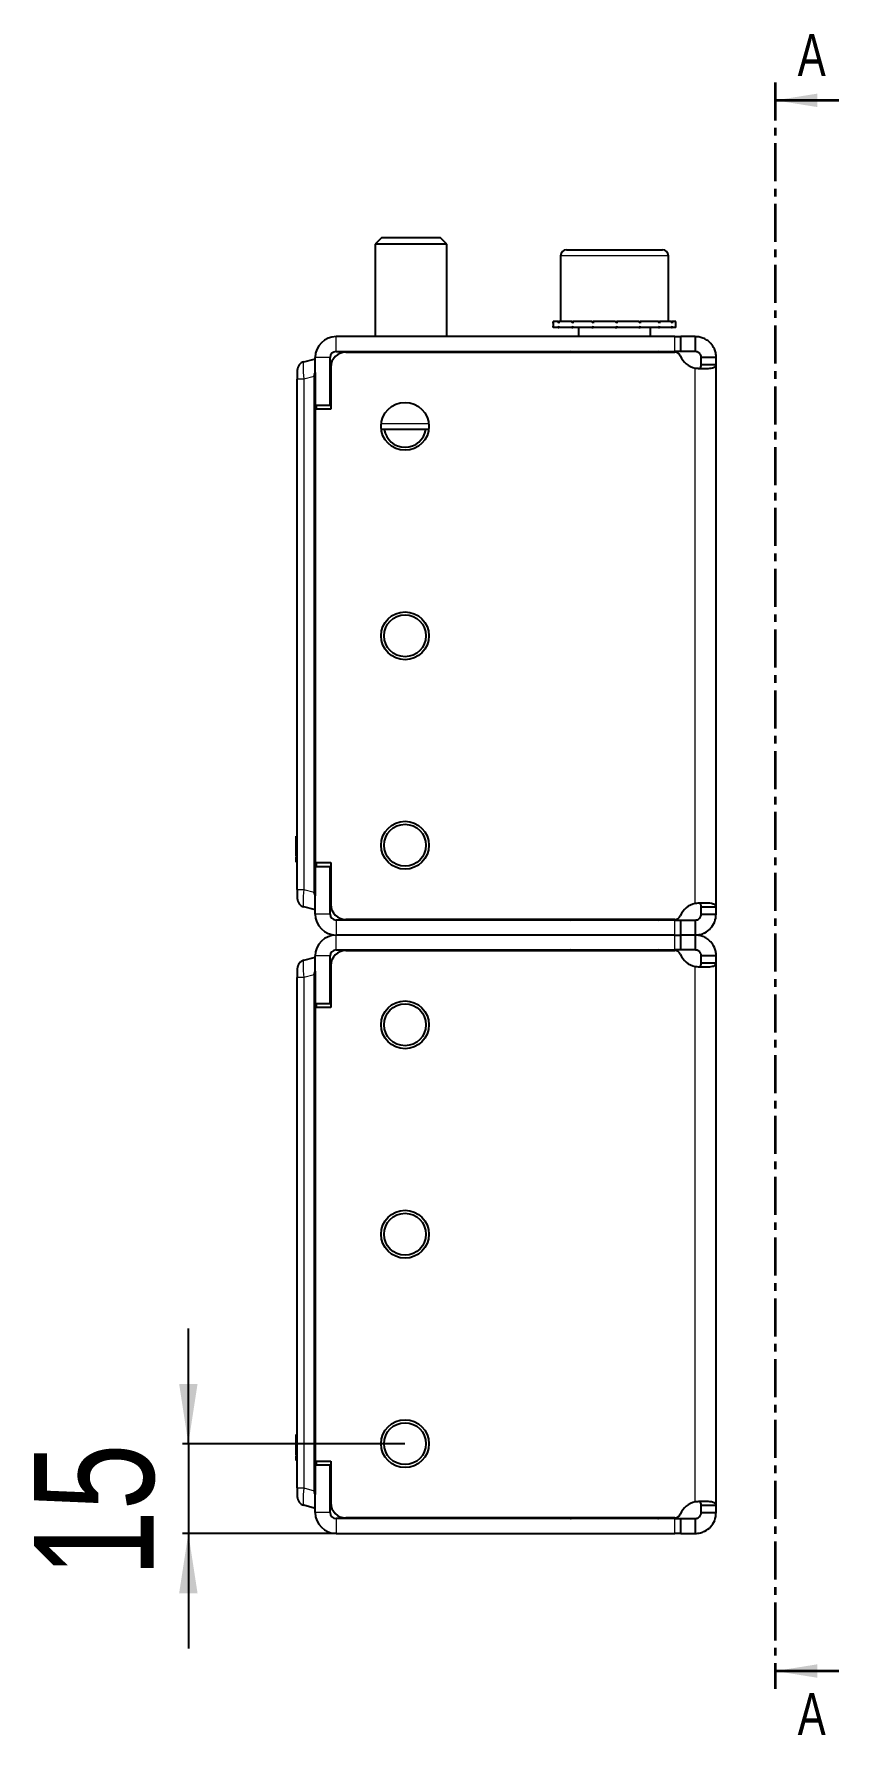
# Model space of a CAD drawing. Header units: millimetres. Extents: x 0 to 3180, y -308 to 602.
# Drawn here: x 1346.8 to 1481.3, y 255.7 to 540 of the extents above; entities that cross this region are included whole.
import ezdxf

# ---------------------------------------------------------------- set-up
doc = ezdxf.new("R2010")
doc.units = ezdxf.units.MM
doc.linetypes.add('CENTER', pattern=[10.16, 6.35, -1.27, 1.27, -1.27])
doc.layers.add('FORMAT', color=7, linetype='Continuous')
doc.styles.add('SLDTEXTSTYLE0', font='TXT', dxfattribs={"width": 0.75})
doc.dimstyles.new('SLDDIMSTYLE1', dxfattribs={"dimtxt": 20, "dimasz": 10, "dimexe": 0, "dimexo": 0.0625, "dimgap": 5, "dimtad": 2, "dimdec": 1, "dimrnd": 1e-09, "dimzin": 12, "dimdsep": 46, "dimtxsty": 'SLDTEXTSTYLE0', "dimsah": 1, "dimcen": 0.09, "dimadec": 0, "dimazin": 3, "dimtfac": 1, "dimtmove": 0, "dimatfit": 0, "dimfxl": 0, "dimfrac": 2, "dimtolj": 1, "dimtzin": 12, "dimarcsym": 0})

# ---------------------------------------------------------------- blocks, each defined once
blk = doc.blocks.new('_D_3')
at = {"layer": 'FORMAT'}
for p, q in [((1372.62, 304.39), (1372.62, 323.62)), ((1408.81, 304.39), (1371.62, 304.39)), ((1372.62, 304.39), (1372.62, 289.39)), ((1397.31, 289.39), (1371.62, 289.39)), ((1372.62, 289.39), (1372.62, 270.16))]:
    blk.add_line(p, q, dxfattribs=at)
for points in [[(1372.62, 304.39), (1374.16, 314.39), (1371.08, 314.39)], [(1372.62, 289.39), (1371.08, 279.39), (1374.16, 279.39)]]:
    blk.add_solid(points, dxfattribs=at)
at = {"layer": 'FORMAT', "insert": (1346.84, 282.11), "char_height": 20, "attachment_point": 1, "rotation": 90, "style": 'SLDTEXTSTYLE0'}
blk.add_mtext('15', dxfattribs=at)

msp = doc.modelspace()

# ---------------------------------------------------------------- linework, layer by layer
at = {"color": 7, "linetype": 'CENTER', "lineweight": 35}
msp.add_line((1470.69, 531.87), (1470.69, 263.4), dxfattribs=at)
at = {"color": 7, "linetype": 'Continuous', "lineweight": 35}
for p, q in [((1481.33, 528.87), (1470.69, 528.87)), ((1481.33, 266.4), (1470.69, 266.4))]:
    msp.add_line(p, q, dxfattribs=at)
at = {"color": 7, "linetype": 'Continuous', "lineweight": 25}
for p, q in [((1404.89, 505.89), (1403.82, 504.82)), ((1403.82, 504.82), (1403.82, 489.39)), ((1415.82, 504.82), (1403.82, 504.82)), ((1414.74, 505.89), (1404.89, 505.89)), ((1415.82, 504.82), (1414.74, 505.89)), ((1415.82, 489.39), (1415.82, 504.82)), ((1435.82, 503.89), (1451.82, 503.89)), ((1451.82, 503.89), (1451.82, 503.89)), ((1434.82, 502.89), (1434.82, 491.89)), ((1452.82, 491.89), (1452.82, 502.89)), ((1433.57, 491.89), (1433.57, 490.89)), ((1433.57, 491.89), (1433.58, 491.89)), ((1433.58, 491.89), (1433.58, 491.64)), ((1434.4, 491.89), (1433.58, 491.89)), ((1434.4, 491.89), (1434.51, 491.89)), ((1434.51, 491.89), (1434.51, 491.64)), ((1436.67, 491.89), (1434.51, 491.89)), ((1436.67, 491.89), (1436.86, 491.89)), ((1436.86, 491.89), (1436.86, 491.64)), ((1440.03, 491.89), (1436.86, 491.89)), ((1440.03, 491.89), (1440.26, 491.89)), ((1440.26, 491.89), (1440.26, 491.64)), ((1443.96, 491.89), (1440.26, 491.89)), ((1443.96, 491.89), (1444.21, 491.89)), ((1443.96, 491.89), (1444.04, 491.89)), ((1444.17, 491.89), (1444.21, 491.89)), ((1444.21, 491.89), (1444.21, 491.64)), ((1447.87, 491.89), (1444.21, 491.89)), ((1447.87, 491.89), (1448.1, 491.89)), ((1448.1, 491.89), (1448.1, 491.64)), ((1451.17, 491.89), (1448.1, 491.89)), ((1451.17, 491.89), (1451.34, 491.89)), ((1451.34, 491.89), (1451.34, 491.64)), ((1453.34, 491.89), (1451.34, 491.89)), ((1453.34, 491.89), (1453.43, 491.89)), ((1453.43, 491.89), (1453.43, 491.64)), ((1454.07, 491.89), (1453.43, 491.89)), ((1454.07, 490.89), (1454.07, 491.89)), ((1453.92, 489.39), (1397.32, 489.39)), ((1433.57, 490.89), (1433.58, 490.89)), ((1433.58, 490.89), (1433.58, 491.14)), ((1434.4, 490.89), (1433.58, 490.89)), ((1434.4, 490.89), (1434.51, 490.89)), ((1434.51, 490.89), (1434.51, 491.14)), ((1436.67, 490.89), (1434.51, 490.89)), ((1436.67, 490.89), (1436.86, 490.89)), ((1436.86, 490.89), (1436.86, 491.14)), ((1440.03, 490.89), (1436.86, 490.89)), ((1437.82, 490.89), (1437.82, 489.39)), ((1440.03, 490.89), (1440.26, 490.89)), ((1440.26, 490.89), (1440.26, 491.14)), ((1443.96, 490.89), (1440.26, 490.89)), ((1443.96, 490.89), (1444.12, 490.89)), ((1444.12, 490.89), (1444.21, 490.89)), ((1444.21, 490.89), (1444.21, 491.14)), ((1447.87, 490.89), (1444.21, 490.89)), ((1447.87, 490.89), (1448.1, 490.89)), ((1448.1, 490.89), (1448.1, 491.14)), ((1451.17, 490.89), (1448.1, 490.89)), ((1449.82, 489.39), (1449.82, 490.89)), ((1451.17, 490.89), (1451.34, 490.89)), ((1451.34, 490.89), (1451.34, 491.14)), ((1453.34, 490.89), (1451.34, 490.89)), ((1453.34, 490.89), (1453.43, 490.89)), ((1453.43, 490.89), (1453.43, 491.14)), ((1454.07, 490.89), (1453.43, 490.89)), ((1453.92, 489.39), (1454.92, 489.39)), ((1454.92, 486.89), (1454.92, 489.39)), ((1457.32, 489.39), (1454.92, 489.39)), ((1457.32, 489.39), (1457.32, 486.89)), ((1397.32, 486.89), (1453.92, 486.89)), ((1398.92, 486.79), (1453.89, 486.79)), ((1399.57, 486.89), (1399.57, 486.79)), ((1399.86, 486.89), (1399.86, 486.79)), ((1401.55, 486.89), (1401.55, 486.79)), ((1404.49, 486.89), (1404.49, 486.79)), ((1408.25, 486.89), (1408.25, 486.79)), ((1412.25, 486.89), (1412.25, 486.79)), ((1415.87, 486.89), (1415.87, 486.79)), ((1418.58, 486.89), (1418.58, 486.79)), ((1419.95, 486.89), (1419.95, 486.79)), ((1420.07, 486.79), (1420.07, 486.89)), ((1454.92, 486.89), (1453.92, 486.89)), ((1457.32, 486.89), (1454.91, 486.89)), ((1390.82, 483.74), (1390.82, 482.29)), ((1391.93, 485.19), (1393.62, 485.64)), ((1393.62, 485.64), (1393.82, 485.64)), ((1393.82, 477.94), (1393.82, 485.89)), ((1393.82, 483.37), (1393.82, 395.92)), ((1396.32, 477.94), (1396.32, 485.89)), ((1396.42, 484.29), (1396.42, 477.29)), ((1460.82, 485.89), (1458.32, 485.89)), ((1458.32, 484.67), (1458.32, 485.89)), ((1460.82, 484.67), (1458.32, 484.67)), ((1460.82, 484.67), (1460.82, 485.89)), ((1460.82, 394.11), (1460.82, 484.67)), ((1390.82, 407.84), (1390.82, 482.29)), ((1393.62, 482.74), (1393.62, 396.54)), ((1393.82, 477.94), (1396.32, 477.94)), ((1396.42, 478.87), (1396.32, 478.66)), ((1393.82, 401.49), (1393.82, 477.29)), ((1396.42, 477.29), (1393.82, 477.29)), ((1412.79, 473.89), (1404.85, 473.89)), ((1390.82, 399.64), (1390.82, 407.84)), ((1390.62, 405.9), (1390.82, 405.9)), ((1390.62, 405.55), (1390.82, 405.55)), ((1390.62, 404.82), (1390.62, 405.55)), ((1390.62, 404.82), (1390.82, 404.82)), ((1390.62, 403.87), (1390.62, 403.98)), ((1390.62, 402.42), (1390.82, 402.42)), ((1390.62, 401.88), (1390.62, 402.42)), ((1390.62, 401.88), (1390.82, 401.88)), ((1390.62, 401.59), (1390.82, 401.59)), ((1393.82, 401.49), (1396.42, 401.49)), ((1393.82, 400.84), (1396.32, 400.84)), ((1393.82, 392.89), (1393.82, 400.84)), ((1396.32, 392.89), (1396.32, 400.84)), ((1396.42, 401.49), (1396.42, 394.49)), ((1390.82, 396.99), (1390.82, 399.64)), ((1396.42, 400.41), (1396.32, 400.63)), ((1390.82, 396.99), (1390.82, 395.54)), ((1393.62, 393.64), (1391.93, 394.09)), ((1393.82, 393.64), (1393.62, 393.64)), ((1458.32, 394.11), (1460.82, 394.11)), ((1458.32, 392.89), (1458.32, 394.11)), ((1458.32, 392.89), (1460.82, 392.89)), ((1460.82, 392.89), (1460.82, 394.11)), ((1453.92, 391.89), (1397.32, 391.89)), ((1453.89, 391.99), (1398.92, 391.99)), ((1453.92, 391.89), (1454.92, 391.89)), ((1454.92, 389.39), (1454.92, 391.89)), ((1454.92, 391.89), (1457.32, 391.89)), ((1457.32, 391.89), (1457.32, 389.39)), ((1453.92, 389.39), (1397.32, 389.39)), ((1397.32, 386.89), (1453.92, 386.89)), ((1398.92, 386.79), (1453.89, 386.79)), ((1453.92, 389.39), (1454.92, 389.39)), ((1454.92, 386.89), (1453.92, 386.89)), ((1457.32, 389.39), (1454.91, 389.39)), ((1457.32, 386.89), (1454.91, 386.89)), ((1454.92, 386.89), (1454.92, 389.39)), ((1457.32, 389.39), (1457.32, 386.89)), ((1390.82, 383.74), (1390.82, 382.29)), ((1391.93, 385.19), (1393.62, 385.64)), ((1393.62, 385.64), (1393.82, 385.64)), ((1393.82, 377.94), (1393.82, 385.89)), ((1396.32, 377.94), (1396.32, 385.89)), ((1396.42, 384.29), (1396.42, 377.29)), ((1460.82, 385.89), (1458.32, 385.89)), ((1458.32, 384.67), (1458.32, 385.89)), ((1460.82, 384.67), (1458.32, 384.67)), ((1460.82, 384.67), (1460.82, 385.89)), ((1460.82, 294.11), (1460.82, 384.67)), ((1390.82, 307.84), (1390.82, 382.29)), ((1393.62, 382.74), (1393.62, 296.54)), ((1393.82, 383.37), (1393.82, 295.92)), ((1396.42, 378.87), (1396.32, 378.66)), ((1393.82, 377.94), (1396.32, 377.94)), ((1393.82, 301.49), (1393.82, 377.29)), ((1396.42, 377.29), (1393.82, 377.29)), ((1390.82, 299.64), (1390.82, 307.84)), ((1390.62, 305.9), (1390.82, 305.9)), ((1390.62, 305.55), (1390.82, 305.55)), ((1390.62, 304.82), (1390.62, 305.55)), ((1390.62, 304.82), (1390.82, 304.82)), ((1390.62, 303.87), (1390.62, 303.98)), ((1390.62, 302.42), (1390.82, 302.42)), ((1390.62, 301.88), (1390.62, 302.42)), ((1390.62, 301.88), (1390.82, 301.88)), ((1390.62, 301.59), (1390.82, 301.59)), ((1393.82, 301.49), (1396.42, 301.49)), ((1396.42, 301.49), (1396.42, 294.49)), ((1390.82, 296.99), (1390.82, 299.64)), ((1393.82, 292.89), (1393.82, 300.84)), ((1393.82, 300.84), (1396.32, 300.84)), ((1396.32, 292.89), (1396.32, 300.84)), ((1396.42, 300.41), (1396.32, 300.63)), ((1390.82, 296.99), (1390.82, 295.54)), ((1393.62, 293.64), (1391.93, 294.09)), ((1393.82, 293.64), (1393.62, 293.64)), ((1458.32, 294.11), (1460.82, 294.11)), ((1458.32, 292.89), (1458.32, 294.11)), ((1458.32, 292.89), (1460.82, 292.89)), ((1460.82, 292.89), (1460.82, 294.11)), ((1453.92, 291.89), (1397.32, 291.89)), ((1453.89, 291.99), (1398.92, 291.99)), ((1453.92, 291.89), (1454.92, 291.89)), ((1454.92, 289.39), (1454.92, 291.89)), ((1454.92, 291.89), (1457.32, 291.89)), ((1457.32, 291.89), (1457.32, 289.39)), ((1397.32, 289.39), (1453.92, 289.39)), ((1454.92, 289.39), (1453.92, 289.39)), ((1454.91, 289.39), (1457.32, 289.39))]:
    msp.add_line(p, q, dxfattribs=at)
at = {"color": 8, "linetype": 'Continuous', "lineweight": 18}
for p, q in [((1452.82, 502.89), (1434.82, 502.89)), ((1397.32, 486.89), (1397.32, 489.39)), ((1453.92, 486.89), (1453.92, 489.39)), ((1396.32, 485.89), (1393.82, 485.89)), ((1457.32, 394.67), (1457.32, 484.12)), ((1391.93, 482.29), (1390.82, 482.29)), ((1393.62, 482.74), (1391.93, 482.29)), ((1391.93, 482.29), (1391.93, 396.99)), ((1394.01, 477.94), (1394.01, 477.29)), ((1404.85, 474.89), (1412.79, 474.89)), ((1390.62, 403.7), (1390.82, 403.7)), ((1394.01, 401.49), (1394.01, 400.84)), ((1390.82, 396.99), (1391.93, 396.99)), ((1391.93, 396.99), (1393.62, 396.54)), ((1396.32, 392.89), (1393.82, 392.89)), ((1397.32, 391.89), (1397.32, 389.39)), ((1453.92, 389.39), (1453.92, 391.89)), ((1397.32, 386.89), (1397.32, 389.39)), ((1453.92, 386.89), (1453.92, 389.39)), ((1396.32, 385.89), (1393.82, 385.89)), ((1457.32, 294.67), (1457.32, 384.12)), ((1391.93, 382.29), (1390.82, 382.29)), ((1393.62, 382.74), (1391.93, 382.29)), ((1391.93, 382.29), (1391.93, 296.99)), ((1394.01, 377.94), (1394.01, 377.29)), ((1390.62, 303.7), (1390.82, 303.7)), ((1394.01, 301.49), (1394.01, 300.84)), ((1390.82, 296.99), (1391.93, 296.99)), ((1391.93, 296.99), (1393.62, 296.54)), ((1396.32, 292.89), (1393.82, 292.89)), ((1397.32, 291.89), (1397.32, 289.39)), ((1453.92, 289.39), (1453.92, 291.89))]:
    msp.add_line(p, q, dxfattribs=at)
at = {"color": 7, "linetype": 'Continuous', "lineweight": 25}
for centre, radius in [((1408.82, 474.39), 4), ((1408.82, 439.39), 4), ((1408.82, 439.39), 3.5), ((1408.82, 404.39), 4), ((1408.82, 404.39), 3.5), ((1408.82, 374.39), 4), ((1408.82, 374.39), 3.5), ((1408.82, 339.39), 4), ((1408.82, 339.39), 3.5), ((1408.82, 304.39), 4), ((1408.82, 304.39), 3.5)]:
    msp.add_circle(centre, radius, dxfattribs=at)
for centre, radius, start, end in [((1435.82, 502.89), 1, 90, 180), ((1451.82, 502.89), 1, 0, 90), ((1397.32, 485.89), 3.5, 90, 180), ((1397.32, 485.89), 1, 90, 180), ((1398.92, 484.29), 2.5, 90, 180), ((1436.47, 486.54), 0.35, 45.5847, 90), ((1451.17, 486.54), 0.35, 90, 134.4153), ((1453.89, 485.79), 1, 22.8854, 90), ((1458.04, 487.54), 3.5, 202.8854, 258.1052), ((1392.32, 483.74), 1.5, 105, 180), ((1408.82, 474.39), 3.5, 188.2132, 351.7868), ((1392.32, 395.54), 1.5, 180, 255), ((1397.32, 392.89), 3.5, 180, 270), ((1397.32, 392.89), 1, 180, 270), ((1398.92, 394.49), 2.5, 180, 270), ((1453.89, 392.99), 1, 270, 337.1146), ((1458.04, 391.24), 3.5, 101.8948, 157.1146), ((1436.47, 392.24), 0.35, 270, 314.4153), ((1451.17, 392.24), 0.35, 225.5847, 270), ((1397.32, 385.89), 3.5, 90, 180), ((1397.32, 385.89), 1, 90, 180), ((1398.92, 384.29), 2.5, 90, 180), ((1436.47, 386.54), 0.35, 45.5847, 90), ((1451.17, 386.54), 0.35, 90, 134.4153), ((1453.89, 385.79), 1, 22.8854, 90), ((1392.32, 383.74), 1.5, 105, 180), ((1458.04, 387.54), 3.5, 202.8854, 258.1052), ((1392.32, 295.54), 1.5, 180, 255), ((1397.32, 292.89), 3.5, 180, 270), ((1397.32, 292.89), 1, 180, 270), ((1398.92, 294.49), 2.5, 180, 270), ((1458.04, 291.24), 3.5, 101.8948, 157.1146), ((1436.47, 292.24), 0.35, 270, 314.4153), ((1451.17, 292.24), 0.35, 225.5847, 270), ((1453.89, 292.99), 1, 270, 337.1146)]:
    msp.add_arc(centre, radius, start, end, dxfattribs=at)
at = {"color": 8, "linetype": 'Continuous', "lineweight": 18}
for centre, major_axis, start_param, end_param in [((1392.32, 482.19), (-0.38, 3), 0.016741, 1.520499), ((1392.32, 397.1), (0.38, 3), 1.621093, 3.124852), ((1392.32, 382.19), (-0.38, 3), 0.016741, 1.520499), ((1392.32, 297.1), (0.38, 3), 1.621093, 3.124852)]:
    msp.add_ellipse(centre, major_axis=major_axis, ratio=0.123038, start_param=start_param, end_param=end_param, dxfattribs=at)
at = {"color": 7, "linetype": 'Continuous', "lineweight": 25}
for centre, major_axis, start_param, end_param in [((1405.21, 485.64), (-11.57, -3.1), 6.030113, 6.216148), ((1405.21, 393.64), (-11.57, 3.1), 0.067037, 0.253072), ((1405.21, 385.64), (-11.57, -3.1), 6.030113, 6.216148), ((1405.21, 293.64), (-11.57, 3.1), 0.067037, 0.253072)]:
    msp.add_ellipse(centre, major_axis=major_axis, ratio=0.250563, start_param=start_param, end_param=end_param, dxfattribs=at)
for points, knots in [([(1433.58, 491.64), (1433.57, 491.68), (1433.57, 491.75), (1433.57, 491.83), (1433.57, 491.87), (1433.57, 491.89)], [0, 0, 0, 0, 0.499981, 0.749988, 1, 1, 1, 1]), ([(1434.51, 491.64), (1434.49, 491.68), (1434.46, 491.75), (1434.43, 491.83), (1434.41, 491.87), (1434.4, 491.89)], [0, 0, 0, 0, 0.499981, 0.749988, 1, 1, 1, 1]), ([(1436.86, 491.64), (1436.82, 491.68), (1436.78, 491.75), (1436.72, 491.83), (1436.69, 491.87), (1436.67, 491.89)], [0, 0, 0, 0, 0.499981, 0.749988, 1, 1, 1, 1]), ([(1440.26, 491.64), (1440.22, 491.68), (1440.17, 491.75), (1440.09, 491.83), (1440.05, 491.87), (1440.03, 491.89)], [0, 0, 0, 0, 0.499981, 0.749988, 1, 1, 1, 1]), ([(1444.21, 491.64), (1444.17, 491.68), (1444.11, 491.75), (1444.03, 491.83), (1443.98, 491.87), (1443.96, 491.89)], [0, 0, 0, 0, 0.499981, 0.749988, 1, 1, 1, 1]), ([(1444.21, 491.64), (1444.2, 491.71), (1444.16, 491.84), (1444.13, 491.88), (1444.12, 491.89)], [0, 0, 0, 0, 0.561794, 1, 1, 1, 1]), ([(1448.1, 491.64), (1448.06, 491.68), (1448.01, 491.75), (1447.93, 491.83), (1447.89, 491.87), (1447.87, 491.89)], [0, 0, 0, 0, 0.499981, 0.749988, 1, 1, 1, 1]), ([(1451.34, 491.64), (1451.31, 491.68), (1451.27, 491.75), (1451.21, 491.83), (1451.18, 491.87), (1451.17, 491.89)], [0, 0, 0, 0, 0.499981, 0.749988, 1, 1, 1, 1]), ([(1453.43, 491.64), (1453.42, 491.68), (1453.4, 491.75), (1453.37, 491.83), (1453.35, 491.87), (1453.34, 491.89)], [0, 0, 0, 0, 0.499981, 0.749988, 1, 1, 1, 1]), ([(1433.57, 490.89), (1433.57, 490.91), (1433.57, 490.95), (1433.57, 491.04), (1433.57, 491.1), (1433.58, 491.14)], [0, 0, 0, 0, 0.2501401, 0.5002802, 1, 1, 1, 1]), ([(1434.4, 490.89), (1434.41, 490.91), (1434.43, 490.95), (1434.46, 491.04), (1434.49, 491.1), (1434.51, 491.14)], [0, 0, 0, 0, 0.25014, 0.50028, 1, 1, 1, 1]), ([(1436.67, 490.89), (1436.69, 490.91), (1436.72, 490.95), (1436.78, 491.04), (1436.82, 491.1), (1436.86, 491.14)], [0, 0, 0, 0, 0.25014, 0.50028, 1, 1, 1, 1]), ([(1440.03, 490.89), (1440.05, 490.91), (1440.09, 490.95), (1440.17, 491.04), (1440.22, 491.1), (1440.26, 491.14)], [0, 0, 0, 0, 0.25014, 0.50028, 1, 1, 1, 1]), ([(1443.96, 490.89), (1443.98, 490.91), (1444.03, 490.95), (1444.11, 491.04), (1444.17, 491.1), (1444.21, 491.14)], [0, 0, 0, 0, 0.25014, 0.50028, 1, 1, 1, 1]), ([(1444.21, 491.14), (1444.2, 491.07), (1444.16, 490.94), (1444.13, 490.91), (1444.12, 490.89)], [0, 0, 0, 0, 0.561794, 1, 1, 1, 1]), ([(1447.87, 490.89), (1447.89, 490.91), (1447.93, 490.95), (1448.01, 491.04), (1448.06, 491.1), (1448.1, 491.14)], [0, 0, 0, 0, 0.2501401, 0.5002802, 1, 1, 1, 1]), ([(1451.17, 490.89), (1451.18, 490.91), (1451.21, 490.95), (1451.27, 491.04), (1451.31, 491.1), (1451.34, 491.14)], [0, 0, 0, 0, 0.25014, 0.50028, 1, 1, 1, 1]), ([(1453.34, 490.89), (1453.35, 490.91), (1453.37, 490.95), (1453.4, 491.04), (1453.42, 491.1), (1453.43, 491.14)], [0, 0, 0, 0, 0.25014, 0.50028, 1, 1, 1, 1]), ([(1460.82, 485.89), (1460.8, 486.15), (1460.77, 486.64), (1460.49, 487.46), (1460.02, 488.17), (1459.4, 488.74), (1458.78, 489.1), (1458.07, 489.34), (1457.57, 489.37), (1457.32, 489.39)], [0, 0, 0, 0, 0.144067, 0.271276, 0.474907, 0.597997, 0.726338, 0.860245, 1, 1, 1, 1]), ([(1399.83, 486.79), (1399.82, 486.8), (1399.82, 486.84), (1399.81, 486.87), (1399.8, 486.89)], [0, 0, 0, 0, 0.374848, 1, 1, 1, 1]), ([(1401.46, 486.79), (1401.45, 486.8), (1401.43, 486.84), (1401.41, 486.87), (1401.4, 486.89)], [0, 0, 0, 0, 0.374848, 1, 1, 1, 1]), ([(1404.37, 486.79), (1404.36, 486.8), (1404.33, 486.84), (1404.3, 486.87), (1404.28, 486.89)], [0, 0, 0, 0, 0.374848, 1, 1, 1, 1]), ([(1408.1, 486.79), (1408.09, 486.8), (1408.06, 486.84), (1408.03, 486.87), (1408.01, 486.89)], [0, 0, 0, 0, 0.374848, 1, 1, 1, 1]), ([(1412.1, 486.79), (1412.09, 486.8), (1412.06, 486.84), (1412.02, 486.87), (1412, 486.89)], [0, 0, 0, 0, 0.374848, 1, 1, 1, 1]), ([(1415.75, 486.79), (1415.74, 486.8), (1415.71, 486.84), (1415.69, 486.87), (1415.67, 486.89)], [0, 0, 0, 0, 0.374848, 1, 1, 1, 1]), ([(1418.5, 486.79), (1418.49, 486.8), (1418.47, 486.84), (1418.46, 486.87), (1418.44, 486.89)], [0, 0, 0, 0, 0.374848, 1, 1, 1, 1]), ([(1419.92, 486.79), (1419.92, 486.8), (1419.92, 486.84), (1419.91, 486.87), (1419.91, 486.89)], [0, 0, 0, 0, 0.374848, 1, 1, 1, 1]), ([(1458.32, 485.89), (1458.3, 486.03), (1458.28, 486.22), (1458.16, 486.44), (1458.05, 486.58), (1457.91, 486.7), (1457.73, 486.81), (1457.53, 486.88), (1457.39, 486.89), (1457.32, 486.89)], [0, 0, 0, 0, 0.294103, 0.406373, 0.497014, 0.611853, 0.731691, 0.860101, 1, 1, 1, 1]), ([(1457.32, 484.12), (1457.63, 484.1), (1458.22, 484.07), (1459.17, 484.06), (1460.04, 484.1), (1460.69, 484.31), (1460.78, 484.55), (1460.82, 484.67)], [0, 0, 0, 0, 0.1708405, 0.3192172, 0.5481031, 0.7678223, 1, 1, 1, 1]), ([(1457.79, 484.07), (1457.79, 484.07), (1457.86, 484.06), (1457.96, 484.08), (1458.09, 484.12), (1458.19, 484.21), (1458.29, 484.38), (1458.31, 484.55), (1458.32, 484.67)], [0, 0, 0, 0, 0.010499, 0.167595, 0.301027, 0.450649, 0.615637, 1, 1, 1, 1]), ([(1390.62, 405.55), (1390.62, 405.66), (1390.62, 405.86), (1390.62, 405.89), (1390.62, 405.9)], [0, 0, 0, 0, 0.5368, 1, 1, 1, 1]), ([(1390.62, 403.7), (1390.62, 403.86), (1390.62, 404.2), (1390.62, 404.62), (1390.62, 404.8), (1390.62, 404.89)], [0, 0, 0, 0, 0.346986, 0.702168, 1, 1, 1, 1]), ([(1390.62, 402.54), (1390.62, 402.57), (1390.62, 402.7), (1390.62, 403.11), (1390.62, 403.5), (1390.62, 403.7)], [0, 0, 0, 0, 0.1363018, 0.576865, 1, 1, 1, 1]), ([(1390.62, 401.59), (1390.62, 401.6), (1390.62, 401.63), (1390.62, 401.8), (1390.62, 401.88)], [0, 0, 0, 0, 0.577653, 1, 1, 1, 1]), ([(1460.82, 394.11), (1460.77, 394.24), (1460.68, 394.46), (1460.11, 394.65), (1459.51, 394.72), (1458.88, 394.74), (1458.13, 394.73), (1457.59, 394.69), (1457.32, 394.67)], [0, 0, 0, 0, 0.254149, 0.448213, 0.574908, 0.708872, 0.850468, 1, 1, 1, 1]), ([(1457.32, 391.89), (1457.4, 391.9), (1457.56, 391.91), (1457.77, 391.99), (1457.93, 392.09), (1458.06, 392.22), (1458.17, 392.36), (1458.29, 392.59), (1458.31, 392.77), (1458.32, 392.89)], [0, 0, 0, 0, 0.156786, 0.290809, 0.403501, 0.497298, 0.607133, 0.726181, 1, 1, 1, 1]), ([(1457.32, 389.39), (1457.61, 389.41), (1458.16, 389.45), (1459.07, 389.81), (1459.95, 390.47), (1460.67, 391.58), (1460.77, 392.45), (1460.82, 392.89)], [0, 0, 0, 0, 0.16069, 0.301312, 0.521951, 0.753573, 1, 1, 1, 1]), ([(1458.32, 394.11), (1458.3, 394.23), (1458.28, 394.44), (1458.13, 394.65), (1458, 394.69), (1457.95, 394.71)], [0, 0, 0, 0, 0.488232, 0.819706, 1, 1, 1, 1]), ([(1460.82, 385.89), (1460.8, 386.15), (1460.77, 386.64), (1460.49, 387.46), (1460.02, 388.17), (1459.4, 388.74), (1458.78, 389.1), (1458.07, 389.34), (1457.57, 389.37), (1457.32, 389.39)], [0, 0, 0, 0, 0.144067, 0.271276, 0.474907, 0.597997, 0.726338, 0.860245, 1, 1, 1, 1]), ([(1458.32, 385.89), (1458.3, 386.03), (1458.28, 386.22), (1458.16, 386.44), (1458.05, 386.58), (1457.91, 386.7), (1457.73, 386.81), (1457.53, 386.88), (1457.39, 386.89), (1457.32, 386.89)], [0, 0, 0, 0, 0.294103, 0.406373, 0.497014, 0.611853, 0.731691, 0.860101, 1, 1, 1, 1]), ([(1457.32, 384.12), (1457.63, 384.1), (1458.22, 384.07), (1459.17, 384.06), (1460.04, 384.1), (1460.69, 384.31), (1460.78, 384.55), (1460.82, 384.67)], [0, 0, 0, 0, 0.1708405, 0.3192172, 0.5481031, 0.7678223, 1, 1, 1, 1]), ([(1457.79, 384.07), (1457.79, 384.07), (1457.86, 384.06), (1457.96, 384.08), (1458.09, 384.12), (1458.19, 384.21), (1458.29, 384.38), (1458.31, 384.55), (1458.32, 384.67)], [0, 0, 0, 0, 0.010499, 0.167595, 0.301027, 0.450649, 0.615637, 1, 1, 1, 1]), ([(1390.62, 305.55), (1390.62, 305.66), (1390.62, 305.86), (1390.62, 305.89), (1390.62, 305.9)], [0, 0, 0, 0, 0.5368, 1, 1, 1, 1]), ([(1390.62, 303.7), (1390.62, 303.86), (1390.62, 304.2), (1390.62, 304.62), (1390.62, 304.8), (1390.62, 304.89)], [0, 0, 0, 0, 0.3469857, 0.7021684, 1, 1, 1, 1]), ([(1390.62, 302.54), (1390.62, 302.57), (1390.62, 302.7), (1390.62, 303.11), (1390.62, 303.5), (1390.62, 303.7)], [0, 0, 0, 0, 0.136302, 0.576865, 1, 1, 1, 1]), ([(1390.62, 301.59), (1390.62, 301.6), (1390.62, 301.63), (1390.62, 301.8), (1390.62, 301.88)], [0, 0, 0, 0, 0.577653, 1, 1, 1, 1]), ([(1460.82, 294.11), (1460.77, 294.24), (1460.68, 294.46), (1460.11, 294.65), (1459.51, 294.72), (1458.88, 294.74), (1458.13, 294.73), (1457.59, 294.69), (1457.32, 294.67)], [0, 0, 0, 0, 0.254149, 0.448213, 0.574908, 0.708872, 0.850468, 1, 1, 1, 1]), ([(1457.32, 291.89), (1457.4, 291.9), (1457.56, 291.91), (1457.77, 291.99), (1457.93, 292.09), (1458.06, 292.22), (1458.17, 292.36), (1458.29, 292.59), (1458.31, 292.77), (1458.32, 292.89)], [0, 0, 0, 0, 0.1567865, 0.2908092, 0.4035006, 0.4972984, 0.6071328, 0.7261813, 1, 1, 1, 1]), ([(1457.32, 289.39), (1457.61, 289.41), (1458.16, 289.45), (1459.07, 289.81), (1459.95, 290.47), (1460.67, 291.58), (1460.77, 292.45), (1460.82, 292.89)], [0, 0, 0, 0, 0.16069, 0.301312, 0.521951, 0.753573, 1, 1, 1, 1]), ([(1458.32, 294.11), (1458.3, 294.23), (1458.28, 294.44), (1458.13, 294.65), (1458, 294.69), (1457.95, 294.71)], [0, 0, 0, 0, 0.488232, 0.819706, 1, 1, 1, 1])]:
    msp.add_open_spline(points, degree=3, knots=knots, dxfattribs=at)
at = {"color": 7, "linetype": 'Continuous', "lineweight": 35}
for points in [[(1470.69, 528.87), (1477.69, 527.75), (1477.69, 529.99)], [(1470.69, 266.4), (1477.69, 265.28), (1477.69, 267.52)]]:
    msp.add_solid(points, dxfattribs=at)

# ---------------------------------------------------------------- texts
at = {"color": 7, "linetype": 'Continuous', "char_height": 7, "attachment_point": 1, "style": 'SLDTEXTSTYLE0'}
for insert in [(1474.43, 539.95), (1474.43, 262.71)]:
    msp.add_mtext('A', dxfattribs=dict(at, insert=insert))

# ---------------------------------------------------------------- dimensions: what is measured, and where the dimension line sits
at = {"layer": 'FORMAT'}
dim = msp.add_linear_dim(base=(1372.62, 289.39), p1=(1408.82, 304.39), p2=(1397.32, 289.39), angle=90, dimstyle='SLDDIMSTYLE1', dxfattribs=at)
dim.commit()
dim.dimension.update_dxf_attribs({"geometry": '_D_3', "text_midpoint": (1372.62, 296.89), "dimtype": 160})

doc.saveas('drawing.dxf')
